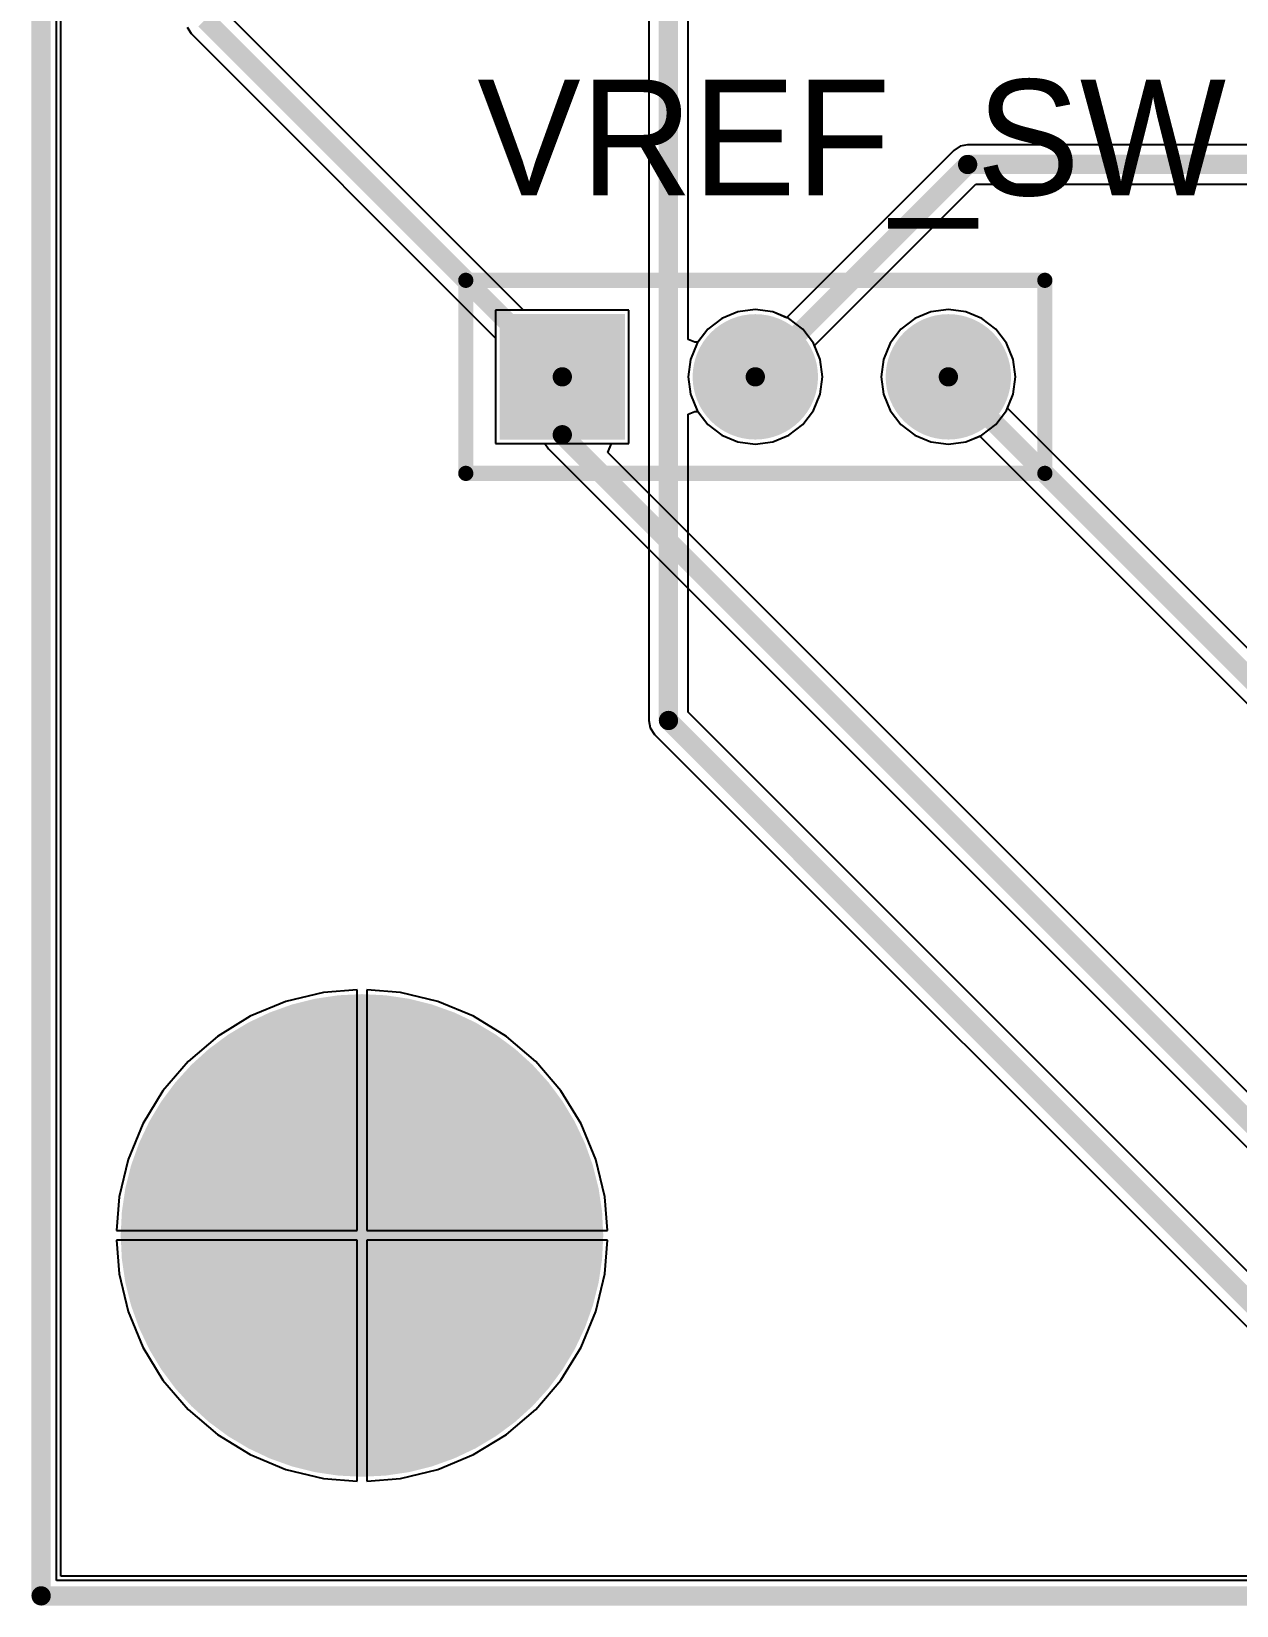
# Model space of a CAD drawing. Header units: millimetres. Extents: x 2.5 to 14.5, y 1.2 to 4.8.
# Drawn here: x 2.46 to 3.084, y 1.344 to 2.159 of the extents above; entities that cross this region are included whole.
import ezdxf

# ---------------------------------------------------------------- set-up
doc = ezdxf.new("R2010")
doc.units = ezdxf.units.MM
doc.header["$MEASUREMENT"] = 0
for name, color, linetype in [('BottomLayer', 5, 'Continuous'), ('BottomSolder', 6, 'Continuous'), ('ConnectLayer', 7, 'Continuous'), ('MultiLayer', 9, 'Continuous'), ('PadHoleLayer', 156, 'Continuous'), ('TopLayer', 1, 'Continuous'), ('TopOverlay', 2, 'Continuous'), ('TopSolder', 216, 'Continuous')]:
    doc.layers.add(name, color=color, linetype=linetype)

# ---------------------------------------------------------------- blocks, each defined once
blk = doc.blocks.new('HDR1X3_10')
at = {"layer": 'BottomLayer', "const_width": 0.02953}
for points in [[(0.08524, 0, 1), (0.11476, 0, 1)], [(0.18524, 0, 1), (0.21476, 0, 1)]]:
    blk.add_lwpolyline(points, format="xyb", close=True, dxfattribs=at)
at = {"layer": 'BottomLayer'}
blk.add_solid([(-0.02953, -0.02953), (0.02953, -0.02953), (-0.02953, 0.02953), (0.02953, 0.02953)], dxfattribs=at)
at = {"layer": 'BottomSolder', "const_width": 0.03248}
for points in [[(0.08376, 0, 1), (0.11624, 0, 1)], [(0.18376, 0, 1), (0.21624, 0, 1)]]:
    blk.add_lwpolyline(points, format="xyb", close=True, dxfattribs=at)
at = {"layer": 'BottomSolder'}
blk.add_solid([(-0.03248, -0.03248), (0.03248, -0.03248), (-0.03248, 0.03248), (0.03248, 0.03248)], dxfattribs=at)
at = {"layer": 'MultiLayer', "const_width": 0.02953}
for points in [[(0.08524, 0, 1), (0.11476, 0, 1)], [(0.18524, 0, 1), (0.21476, 0, 1)]]:
    blk.add_lwpolyline(points, format="xyb", close=True, dxfattribs=at)
at = {"layer": 'MultiLayer'}
blk.add_solid([(-0.02953, -0.02953), (0.02953, -0.02953), (-0.02953, 0.02953), (0.02953, 0.02953)], dxfattribs=at)
at = {"layer": 'PadHoleLayer', "const_width": 0.01772}
for points in [[(-0.00886, 0, 1), (0.00886, 0, 1)], [(0.09114, 0, 1), (0.10886, 0, 1)], [(0.19114, 0, 1), (0.20886, 0, 1)]]:
    blk.add_lwpolyline(points, format="xyb", close=True, dxfattribs=at)
at = {"layer": 'TopLayer', "const_width": 0.02953}
for points in [[(0.08524, 0, 1), (0.11476, 0, 1)], [(0.18524, 0, 1), (0.21476, 0, 1)]]:
    blk.add_lwpolyline(points, format="xyb", close=True, dxfattribs=at)
at = {"layer": 'TopLayer'}
blk.add_solid([(-0.02953, -0.02953), (0.02953, -0.02953), (-0.02953, 0.02953), (0.02953, 0.02953)], dxfattribs=at)
at = {"layer": 'TopOverlay', "const_width": 0.00787}
for points in [[(-0.05, -0.05), (-0.05, 0.05)], [(-0.05, 0.05), (0.25, 0.05)], [(0.25, -0.05), (0.25, 0.05)], [(-0.05, -0.05), (0.25, -0.05)]]:
    blk.add_lwpolyline(points, dxfattribs=at)
at = {"layer": 'TopOverlay', "const_width": 0.00394}
for points in [[(-0.05197, 0.05, 1), (-0.04803, 0.05, 1)], [(-0.05197, 0.05, 1), (-0.04803, 0.05, 1)], [(0.24803, 0.05, 1), (0.25197, 0.05, 1)], [(0.24803, 0.05, 1), (0.25197, 0.05, 1)], [(-0.05197, -0.05, 1), (-0.04803, -0.05, 1)], [(-0.05197, -0.05, 1), (-0.04803, -0.05, 1)], [(0.24803, -0.05, 1), (0.25197, -0.05, 1)], [(0.24803, -0.05, 1), (0.25197, -0.05, 1)]]:
    blk.add_lwpolyline(points, format="xyb", close=True, dxfattribs=at)
at = {"layer": 'TopSolder', "const_width": 0.03248}
for points in [[(0.08376, 0, 1), (0.11624, 0, 1)], [(0.18376, 0, 1), (0.21624, 0, 1)]]:
    blk.add_lwpolyline(points, format="xyb", close=True, dxfattribs=at)
at = {"layer": 'TopSolder'}
blk.add_solid([(-0.03248, -0.03248), (0.03248, -0.03248), (-0.03248, 0.03248), (0.03248, 0.03248)], dxfattribs=at)

msp = doc.modelspace()

# ---------------------------------------------------------------- linework, layer by layer
at = {"layer": 'BottomLayer', "const_width": 0.01}
for points in [[(2.79, 1.802), (2.79, 2.535)], [(2.835, 1.98), (2.945, 2.09)], [(2.945, 2.09), (5.88123, 2.09)], [(2.935, 1.98), (3.4, 1.515)], [(2.79, 1.802), (3.116, 1.476)]]:
    msp.add_lwpolyline(points, dxfattribs=at)
at = {"layer": 'BottomLayer'}
for points, const_width in [([(2.9425, 2.09, 1), (2.9475, 2.09, 1)], 0.005), ([(2.9425, 2.09, 1), (2.9475, 2.09, 1)], 0.005), ([(2.8325, 1.98, 1), (2.8375, 1.98, 1)], 0.005), ([(2.9325, 1.98, 1), (2.9375, 1.98, 1)], 0.005), ([(2.7875, 1.802, 1), (2.7925, 1.802, 1)], 0.005), ([(2.7875, 1.802, 1), (2.7925, 1.802, 1)], 0.005), ([(2.5702, 1.53524, 1), (2.69224, 1.53524, 1)], 0.12205)]:
    msp.add_lwpolyline(points, format="xyb", close=True, dxfattribs=dict(at, const_width=const_width))
at = {"layer": 'BottomSolder', "const_width": 0.125}
msp.add_lwpolyline([(2.56872, 1.53524, 1), (2.69372, 1.53524, 1)], format="xyb", close=True, dxfattribs=at)
at = {"layer": 'ConnectLayer'}
for p, q in [((2.47303, 1.35657), (2.47303, 4.68697)), ((2.4752, 1.35874), (2.4752, 4.6848)), ((2.7798, 2.535), (2.7798, 1.802)), ((2.8002, 1.99927), (2.8002, 2.53078)), ((2.71489, 2.01453), (2.5602, 2.16922)), ((2.54058, 2.1611), (2.54279, 2.15779)), ((2.54279, 2.15779), (2.70047, 2.00011)), ((2.93779, 2.09721), (2.85123, 2.01065)), ((2.9411, 2.09942), (2.93779, 2.09721)), ((2.945, 2.1002), (2.9411, 2.09942)), ((5.877, 2.1002), (2.945, 2.1002)), ((2.86565, 1.99623), (2.94922, 2.0798)), ((2.94922, 2.0798), (5.88123, 2.0798)), ((2.76953, 2.01453), (2.70047, 2.01453)), ((2.70047, 2.01453), (2.70047, 1.94547)), ((2.76953, 2.01453), (2.71489, 2.01453)), ((2.76953, 1.94547), (2.76953, 2.01453)), ((2.76953, 1.94547), (2.76953, 2.01453)), ((2.835, 2.01483), (2.82599, 2.01364)), ((2.835, 2.01483), (2.82599, 2.01364)), ((2.84401, 2.01364), (2.835, 2.01483)), ((2.84401, 2.01364), (2.835, 2.01483)), ((2.935, 2.01483), (2.92599, 2.01364)), ((2.935, 2.01483), (2.92599, 2.01364)), ((2.94401, 2.01364), (2.935, 2.01483)), ((2.94401, 2.01364), (2.935, 2.01483)), ((2.81759, 2.01016), (2.81037, 2.00463)), ((2.81759, 2.01016), (2.81037, 2.00463)), ((2.82599, 2.01364), (2.81759, 2.01016)), ((2.82599, 2.01364), (2.81759, 2.01016)), ((2.85123, 2.01065), (2.84401, 2.01364)), ((2.85241, 2.01016), (2.84401, 2.01364)), ((2.85963, 2.00463), (2.85241, 2.01016)), ((2.91759, 2.01016), (2.91037, 2.00463)), ((2.91759, 2.01016), (2.91037, 2.00463)), ((2.92599, 2.01364), (2.91759, 2.01016)), ((2.92599, 2.01364), (2.91759, 2.01016)), ((2.95241, 2.01016), (2.94401, 2.01364)), ((2.95241, 2.01016), (2.94401, 2.01364)), ((2.95963, 2.00463), (2.95241, 2.01016)), ((2.95963, 2.00463), (2.95241, 2.01016)), ((2.70047, 2.00011), (2.70047, 1.94547)), ((2.80364, 1.99789), (2.8002, 1.99927)), ((2.8052, 1.99788), (2.80364, 1.99789)), ((2.81037, 2.00463), (2.80484, 1.99741)), ((2.81037, 2.00463), (2.8052, 1.99788)), ((2.86516, 1.99741), (2.85963, 2.00463)), ((2.91037, 2.00463), (2.90484, 1.99741)), ((2.91037, 2.00463), (2.90484, 1.99741)), ((2.96516, 1.99741), (2.95963, 2.00463)), ((2.96516, 1.99741), (2.95963, 2.00463)), ((2.80484, 1.99741), (2.80136, 1.98901)), ((2.86864, 1.98901), (2.86516, 1.99741)), ((2.86864, 1.98901), (2.86565, 1.99623)), ((2.90484, 1.99741), (2.90136, 1.98901)), ((2.90484, 1.99741), (2.90136, 1.98901)), ((2.96864, 1.98901), (2.96516, 1.99741)), ((2.96864, 1.98901), (2.96516, 1.99741)), ((2.80136, 1.98901), (2.80017, 1.98)), ((2.86983, 1.98), (2.86864, 1.98901)), ((2.86983, 1.98), (2.86864, 1.98901)), ((2.90136, 1.98901), (2.90017, 1.98)), ((2.90136, 1.98901), (2.90017, 1.98)), ((2.96983, 1.98), (2.96864, 1.98901)), ((2.96983, 1.98), (2.96864, 1.98901)), ((2.80017, 1.98), (2.80136, 1.97099)), ((2.86864, 1.97099), (2.86983, 1.98)), ((2.86864, 1.97099), (2.86983, 1.98)), ((2.90017, 1.98), (2.90136, 1.97099)), ((2.90017, 1.98), (2.90136, 1.97099)), ((2.96864, 1.97099), (2.96983, 1.98)), ((2.96864, 1.97099), (2.96983, 1.98)), ((2.80136, 1.97099), (2.80484, 1.96259)), ((2.86516, 1.96259), (2.86864, 1.97099)), ((2.86516, 1.96259), (2.86864, 1.97099)), ((2.90136, 1.97099), (2.90484, 1.96259)), ((2.90136, 1.97099), (2.90484, 1.96259)), ((2.96516, 1.96259), (2.96864, 1.97099)), ((2.96565, 1.96377), (2.96864, 1.97099)), ((2.8002, 1.96073), (2.80364, 1.96211)), ((2.8002, 1.80622), (2.8002, 1.96073)), ((2.80364, 1.96211), (2.8052, 1.96212)), ((2.80484, 1.96259), (2.81037, 1.95537)), ((2.8052, 1.96212), (2.81037, 1.95537)), ((2.85963, 1.95537), (2.86516, 1.96259)), ((2.85963, 1.95537), (2.86516, 1.96259)), ((2.90484, 1.96259), (2.91037, 1.95537)), ((2.90484, 1.96259), (2.91037, 1.95537)), ((2.95963, 1.95537), (2.96516, 1.96259)), ((3.40422, 1.5252), (2.96565, 1.96377)), ((2.81037, 1.95537), (2.81759, 1.94984)), ((2.81037, 1.95537), (2.81759, 1.94984)), ((2.81759, 1.94984), (2.82599, 1.94636)), ((2.81759, 1.94984), (2.82599, 1.94636)), ((2.84401, 1.94636), (2.85241, 1.94984)), ((2.84401, 1.94636), (2.85241, 1.94984)), ((2.85241, 1.94984), (2.85963, 1.95537)), ((2.85241, 1.94984), (2.85963, 1.95537)), ((2.91037, 1.95537), (2.91759, 1.94984)), ((2.91037, 1.95537), (2.91759, 1.94984)), ((2.91759, 1.94984), (2.92599, 1.94636)), ((2.91759, 1.94984), (2.92599, 1.94636)), ((2.94401, 1.94636), (2.95241, 1.94984)), ((2.94401, 1.94636), (2.95123, 1.94935)), ((2.95123, 1.94935), (3.39279, 1.50779)), ((2.95241, 1.94984), (2.95963, 1.95537)), ((2.70047, 1.94547), (2.76953, 1.94547)), ((2.70047, 1.94547), (2.726, 1.94547)), ((2.726, 1.94547), (2.72779, 1.94279)), ((2.72779, 1.94279), (3.14176, 1.52882)), ((2.75857, 1.94085), (2.76048, 1.94547)), ((3.15618, 1.54324), (2.75857, 1.94085)), ((2.76048, 1.94547), (2.76953, 1.94547)), ((2.82599, 1.94636), (2.835, 1.94517)), ((2.82599, 1.94636), (2.835, 1.94517)), ((2.835, 1.94517), (2.84401, 1.94636)), ((2.835, 1.94517), (2.84401, 1.94636)), ((2.92599, 1.94636), (2.935, 1.94517)), ((2.92599, 1.94636), (2.935, 1.94517)), ((2.935, 1.94517), (2.94401, 1.94636)), ((2.935, 1.94517), (2.94401, 1.94636)), ((2.7798, 1.802), (2.78058, 1.7981)), ((3.12022, 1.4862), (2.8002, 1.80622)), ((2.78058, 1.7981), (2.78279, 1.79479)), ((2.78279, 1.79479), (3.10879, 1.46879)), ((2.59184, 1.65644), (2.57336, 1.64879)), ((2.59184, 1.65644), (2.57336, 1.64879)), ((2.61128, 1.66111), (2.59184, 1.65644)), ((2.61128, 1.66111), (2.59184, 1.65644)), ((2.62872, 1.66248), (2.61128, 1.66111)), ((2.62872, 1.66248), (2.61128, 1.66111)), ((2.62872, 1.53774), (2.62872, 1.66248)), ((2.62872, 1.53774), (2.62872, 1.66248)), ((2.65116, 1.66111), (2.63372, 1.66248)), ((2.63372, 1.66248), (2.63372, 1.53774)), ((2.65116, 1.66111), (2.63372, 1.66248)), ((2.63372, 1.66248), (2.63372, 1.53774)), ((2.6706, 1.65644), (2.65116, 1.66111)), ((2.6706, 1.65644), (2.65116, 1.66111)), ((2.68908, 1.64879), (2.6706, 1.65644)), ((2.68908, 1.64879), (2.6706, 1.65644)), ((2.57336, 1.64879), (2.55631, 1.63834)), ((2.57336, 1.64879), (2.55631, 1.63834)), ((2.70613, 1.63834), (2.68908, 1.64879)), ((2.70613, 1.63834), (2.68908, 1.64879)), ((2.55631, 1.63834), (2.54111, 1.62535)), ((2.55631, 1.63834), (2.54111, 1.62535)), ((2.72133, 1.62535), (2.70613, 1.63834)), ((2.72133, 1.62535), (2.70613, 1.63834)), ((2.54111, 1.62535), (2.52812, 1.61014)), ((2.54111, 1.62535), (2.52812, 1.61014)), ((2.73432, 1.61014), (2.72133, 1.62535)), ((2.73432, 1.61014), (2.72133, 1.62535)), ((2.52812, 1.61014), (2.51767, 1.59309)), ((2.52812, 1.61014), (2.51767, 1.59309)), ((2.74477, 1.59309), (2.73432, 1.61014)), ((2.74477, 1.59309), (2.73432, 1.61014)), ((2.51767, 1.59309), (2.51002, 1.57462)), ((2.51767, 1.59309), (2.51002, 1.57462)), ((2.75242, 1.57462), (2.74477, 1.59309)), ((2.75242, 1.57462), (2.74477, 1.59309)), ((2.51002, 1.57462), (2.50535, 1.55517)), ((2.51002, 1.57462), (2.50535, 1.55517)), ((2.75709, 1.55517), (2.75242, 1.57462)), ((2.75709, 1.55517), (2.75242, 1.57462)), ((2.50535, 1.55517), (2.50398, 1.53774)), ((2.50535, 1.55517), (2.50398, 1.53774)), ((2.75846, 1.53774), (2.75709, 1.55517)), ((2.75846, 1.53774), (2.75709, 1.55517)), ((2.50398, 1.53774), (2.62872, 1.53774)), ((2.50398, 1.53774), (2.62872, 1.53774)), ((2.63372, 1.53774), (2.75846, 1.53774)), ((2.63372, 1.53774), (2.75846, 1.53774)), ((2.62872, 1.53274), (2.50398, 1.53274)), ((2.50398, 1.53274), (2.50535, 1.5153)), ((2.62872, 1.53274), (2.50398, 1.53274)), ((2.50398, 1.53274), (2.50535, 1.5153)), ((2.62872, 1.40799), (2.62872, 1.53274)), ((2.62872, 1.40799), (2.62872, 1.53274)), ((2.75846, 1.53274), (2.63372, 1.53274)), ((2.63372, 1.53274), (2.63372, 1.40799)), ((2.75846, 1.53274), (2.63372, 1.53274)), ((2.63372, 1.53274), (2.63372, 1.40799)), ((2.75709, 1.5153), (2.75846, 1.53274)), ((2.75709, 1.5153), (2.75846, 1.53274)), ((2.50535, 1.5153), (2.51002, 1.49585)), ((2.50535, 1.5153), (2.51002, 1.49585)), ((2.75242, 1.49585), (2.75709, 1.5153)), ((2.75242, 1.49585), (2.75709, 1.5153)), ((2.51002, 1.49585), (2.51767, 1.47738)), ((2.51002, 1.49585), (2.51767, 1.47738)), ((2.74477, 1.47738), (2.75242, 1.49585)), ((2.74477, 1.47738), (2.75242, 1.49585)), ((2.51767, 1.47738), (2.52812, 1.46033)), ((2.51767, 1.47738), (2.52812, 1.46033)), ((2.73432, 1.46033), (2.74477, 1.47738)), ((2.73432, 1.46033), (2.74477, 1.47738)), ((2.52812, 1.46033), (2.54111, 1.44512)), ((2.52812, 1.46033), (2.54111, 1.44512)), ((2.72133, 1.44512), (2.73432, 1.46033)), ((2.72133, 1.44512), (2.73432, 1.46033)), ((2.54111, 1.44512), (2.55631, 1.43213)), ((2.54111, 1.44512), (2.55631, 1.43213)), ((2.70613, 1.43213), (2.72133, 1.44512)), ((2.70613, 1.43213), (2.72133, 1.44512)), ((2.55631, 1.43213), (2.57336, 1.42169)), ((2.55631, 1.43213), (2.57336, 1.42169)), ((2.68908, 1.42169), (2.70613, 1.43213)), ((2.68908, 1.42169), (2.70613, 1.43213)), ((2.57336, 1.42169), (2.59184, 1.41403)), ((2.57336, 1.42169), (2.59184, 1.41403)), ((2.6706, 1.41403), (2.68908, 1.42169)), ((2.6706, 1.41403), (2.68908, 1.42169)), ((2.59184, 1.41403), (2.61128, 1.40937)), ((2.59184, 1.41403), (2.61128, 1.40937)), ((2.65116, 1.40937), (2.6706, 1.41403)), ((2.65116, 1.40937), (2.6706, 1.41403)), ((2.61128, 1.40937), (2.62872, 1.40799)), ((2.61128, 1.40937), (2.62872, 1.40799)), ((2.63372, 1.40799), (2.65116, 1.40937)), ((2.63372, 1.40799), (2.65116, 1.40937)), ((14.45697, 1.35657), (2.47303, 1.35657)), ((14.4548, 1.35874), (2.4752, 1.35874))]:
    msp.add_line(p, q, dxfattribs=at)
at = {"layer": 'MultiLayer', "const_width": 0.12205}
msp.add_lwpolyline([(2.5702, 1.53524, 1), (2.69224, 1.53524, 1)], format="xyb", close=True, dxfattribs=at)
at = {"layer": 'PadHoleLayer', "const_width": 0.05413}
msp.add_lwpolyline([(2.60415, 1.53524, 1), (2.65829, 1.53524, 1)], format="xyb", close=True, dxfattribs=at)
at = {"layer": 'TopLayer', "const_width": 0.01}
for points in [[(2.465, 1.34854), (2.465, 4.695)], [(2.55, 2.165), (2.735, 1.98)], [(2.735, 1.95), (2.735, 1.98)], [(2.735, 1.95), (3.17, 1.515)], [(2.465, 1.34854), (14.465, 1.34854)]]:
    msp.add_lwpolyline(points, dxfattribs=at)
at = {"layer": 'TopLayer'}
for points, const_width in [([(2.7325, 1.98, 1), (2.7375, 1.98, 1)], 0.005), ([(2.7325, 1.98, 1), (2.7375, 1.98, 1)], 0.005), ([(2.7325, 1.95, 1), (2.7375, 1.95, 1)], 0.005), ([(2.7325, 1.95, 1), (2.7375, 1.95, 1)], 0.005), ([(2.5702, 1.53524, 1), (2.69224, 1.53524, 1)], 0.12205), ([(2.4625, 1.34854, 1), (2.4675, 1.34854, 1)], 0.005), ([(2.4625, 1.34854, 1), (2.4675, 1.34854, 1)], 0.005)]:
    msp.add_lwpolyline(points, format="xyb", close=True, dxfattribs=dict(at, const_width=const_width))
at = {"layer": 'TopSolder', "const_width": 0.125}
msp.add_lwpolyline([(2.56872, 1.53524, 1), (2.69372, 1.53524, 1)], format="xyb", close=True, dxfattribs=at)

# ---------------------------------------------------------------- block references
at = {"rotation": 360}
msp.add_blockref('HDR1X3_10', (2.735, 1.98), dxfattribs=at)

# ---------------------------------------------------------------- texts
at = {"layer": 'TopOverlay'}
msp.add_text('VREF_SW', height=0.06, dxfattribs=at).set_placement((2.691, 2.074))

doc.saveas('drawing.dxf')
